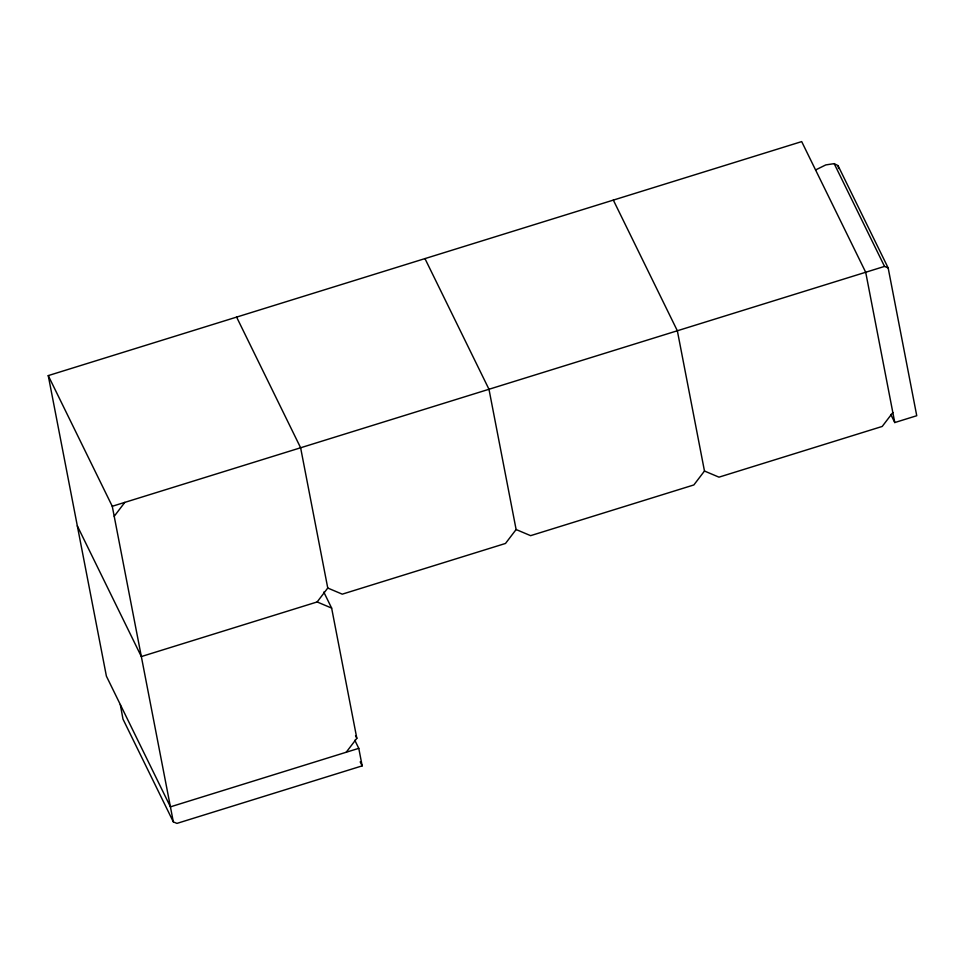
<?xml version="1.0" encoding="UTF-8"?>
<svg xmlns="http://www.w3.org/2000/svg" width="965" height="965" viewBox="0 0 965 965"><rect width="100%" height="100%" fill="white"/><g stroke="black" fill="none" stroke-linecap="round" stroke-linejoin="round"><path stroke-width="1.45" d="M114.208 516.299L124.823 502.379M77.321 525.889L141.336 656.562L317.147 601.955L327.762 588.035L300.622 447.772L236.606 317.099M346.218 752.242L356.833 738.322L331.634 608.083L323.794 592.076M424.962 258.596L488.978 389.269L516.118 529.532L505.503 543.452L342.261 594.163L327.762 588.035M613.33 200.093L677.346 330.766L704.474 471.029L693.859 484.949L530.617 535.659L516.118 529.532M892.842 412.525L882.215 426.446L718.973 477.156L704.474 471.029M815.582 169.949L825.775 164.918L834.182 163.64L838.042 165.63L888.162 267.944L916.75 415.722L894.772 422.549L890.816 414.468M120.299 704.534L122.977 719.106L173.326 821.878L176.945 823.398L362.165 765.872L358.775 748.345L170.419 806.849L106.403 676.175L48.25 375.602L801.686 141.602L865.702 272.263L894.772 422.549M48.25 375.602L112.266 506.275L884.531 266.412L888.162 267.944M317.147 601.955L331.634 608.083M834.182 163.64L884.531 266.412M355.53 735.656L356.833 738.322M354.818 740.264L358.775 748.345M360.186 761.843L362.165 765.872M838.042 165.63L838.609 168.585M112.266 506.275L173.326 821.878"/></g></svg>
